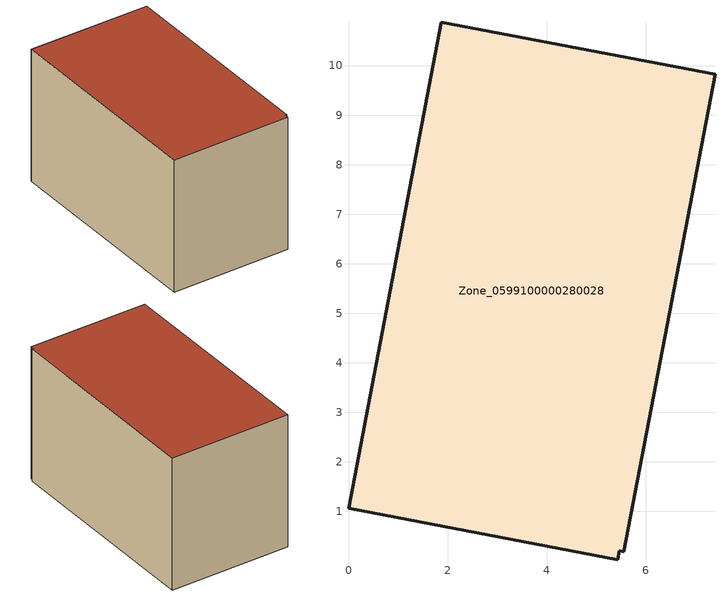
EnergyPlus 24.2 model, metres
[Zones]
Zone_0599100000280028
 floor ground (C_G): 1.87,10.88 7.4,9.82 5.56,0.18 5.47,0.2 5.44,0.02 0,1.06 z0
 wall outside (C_F): 7.4,9.82 1.87,10.88 0,1.06 5.44,0.02 5.47,0.2 5.56,0.18 7.4,9.82 z0:6.27
 roof outside (C_R): 0,1.06 5.44,0.02 5.47,0.2 5.56,0.18 7.4,9.82 1.87,10.88 z6.27
[BUILDING]
Pand.0599100000280028: North Axis=0; Terrain=City; Loads Convergence Tolerance Value=0.04; Temperature Convergence Tolerance Value=0.4; Solar Distribution=FullExterior; Maximum Number of Warmup Days=25; Minimum Number of Warmup Days=1
[Site:Location]
Rotterdam.The.Hague.AP_ZH_NLD Design_Conditions: Latitude=51.96; Longitude=4.45; Time Zone=1; Elevation=-4.5
[SITE:GROUNDTEMPERATURE:BUILDINGSURFACE]
18, 18, 18, 18, 18, 18, 18, 18, 18, 18, 18, 18
[MATERIAL] Thermal Absorptance=0.9; Solar Absorptance=0.7; Visible Absorptance=0.7
Name | Roughness | Thickness | Conductivity | Density | Specific Heat
G.TC.1946-1964 | MediumSmooth | 0.15 | 1 | 540 | 1210
F.TC.1946-1964 | Rough | 0.3 | 0.857143 | 1920 | 840
R.TC.1946-1964 | MediumRough | 0.2 | 0.235294 | 1500 | 1000
[CONSTRUCTION]
C_G: G.TC.1946-1964
C_F: F.TC.1946-1964
C_R: R.TC.1946-1964
[ZONE]
Zone_0599100000280028: Type=1; Multiplier=1; Ceiling Height=Autocalculate; Volume=Autocalculate; Floor Area=autocalculate; Part of Total Floor Area=Yes
[ZONEINFILTRATION:DESIGNFLOWRATE]
Infil_Zone_0599100000280028: Zone or ZoneList or Space or SpaceList=Zone_0599100000280028; Schedule=AlwaysOn; Design Flow Rate Calculation Method=Flow/Area; Flow Rate per Floor Area=0.003; Constant Term Coefficient=1; Temperature Term Coefficient=0; Velocity Term Coefficient=0; Velocity Squared Term Coefficient=0
[HVACTEMPLATE:ZONE:IDEALLOADSAIRSYSTEM]
Zone_0599100000280028: Maximum Heating Supply Air Temperature=50; Minimum Cooling Supply Air Temperature=13; Maximum Heating Supply Air Humidity Ratio=0.0156; Minimum Cooling Supply Air Humidity Ratio=0.0077; Heating Limit=NoLimit; Cooling Limit=NoLimit; Dehumidification Control Type=ConstantSensibleHeatRatio; Cooling Sensible Heat Ratio=0.7; Dehumidification Setpoint=60; Humidification Control Type=None; Humidification Setpoint=30; Outdoor Air Method=None; Outdoor Air Flow Rate per Person=0.00944; Outdoor Air Flow Rate per Zone Floor Area=0; Outdoor Air Flow Rate per Zone=0; Demand Controlled Ventilation Type=None; Outdoor Air Economizer Type=NoEconomizer; Heat Recovery Type=None; Sensible Heat Recovery Effectiveness=0.7; Latent Heat Recovery Effectiveness=0.65
[ZONECONTROL:THERMOSTAT]
ThermostatControl_Zone_0599100000280028: Zone or ZoneList=Zone_0599100000280028; Control Type Schedule=DualSetpointControlType; Control 1=Thermostat_Zone_0599100000280028; Temperature Difference Between Cutout And Setpoint=0
[THERMOSTATSETPOINT:DUALSETPOINT]
Thermostat_Zone_0599100000280028: Heating Setpoint Temperature Schedule=HeatingSetpoint_Zone_0599100000280028; Cooling Setpoint Temperature Schedule=CoolingSetpoint_Zone_0599100000280028
[SCHEDULE:COMPACT]
HeatingSetpoint_Zone_0599100000280028: Through: 12/31, For: AllDays, Until: 24:00, 21
CoolingSetpoint_Zone_0599100000280028: Through: 12/31, For: AllDays, Until: 24:00, 24
DualSetpointControlType: Through: 12/31, For: AllDays, Until: 24:00, 4
AlwaysOn: Through: 12/31, For: AllDays, Until: 24:00, 1
